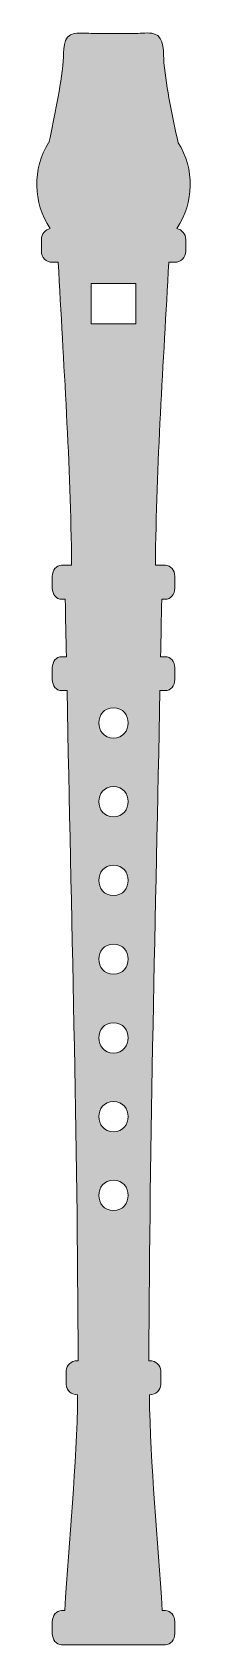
# Model space of a CAD drawing. Header units: inches. Extents: x 0 to 10, y 0 to 102.
import ezdxf

# ---------------------------------------------------------------- set-up
doc = ezdxf.new("R2010")
doc.units = ezdxf.units.IN
doc.header["$MEASUREMENT"] = 0
doc.layers.add('Layer 1', color=7, linetype='Continuous')

msp = doc.modelspace()

# ---------------------------------------------------------------- hatches: boundary and pattern name
at = {"layer": 'Layer 1', "true_color": 0x262261}
h = msp.add_hatch(color=179, dxfattribs=at)
h.dxf.hatch_style = 2
edge = h.paths.add_edge_path()
edge.add_spline(control_points=[(8.91, 94.71), (8.55, 96.38), (8.19, 98.05), (8.02, 99.74), (7.96, 100.31), (8.12, 101.38), (7.39, 101.58), (7.04, 101.67), (6.6, 101.6), (6.24, 101.6), (5.77, 101.6), (5.31, 101.6), (4.84, 101.6), (4.42, 101.6), (4, 101.6), (3.58, 101.6), (3.19, 101.6), (2.76, 101.65), (2.37, 101.59), (1.59, 101.49), (1.73, 100.43), (1.67, 99.88), (1.51, 98.14), (1.13, 96.42), (0.77, 94.71), (0.77, 94.71), (0.75, 94.71), (0.75, 94.71), (-0.28, 93.07), (-0.25, 90.91), (0.85, 89.3), (0.53, 89.23), (0.29, 88.95), (0.29, 88.61), (0.29, 88.61), (0.29, 87.87), (0.29, 87.87), (0.29, 87.48), (0.6, 87.17), (0.99, 87.17), (0.99, 87.17), (1.36, 87.17), (1.36, 87.17), (1.68, 80.8), (2.14, 74.44), (2.2, 68.07), (2.2, 68.07), (1.57, 68.07), (1.57, 68.07), (1.24, 68.07), (0.98, 67.76), (0.98, 67.37), (0.98, 67.37), (0.98, 66.62), (0.98, 66.62), (0.98, 66.24), (1.24, 65.92), (1.57, 65.92), (1.57, 65.92), (1.8, 65.92), (1.8, 65.92), (1.82, 64.72), (1.84, 63.51), (1.87, 62.3), (1.87, 62.3), (1.57, 62.3), (1.57, 62.3), (1.24, 62.3), (0.98, 61.99), (0.98, 61.61), (0.98, 61.61), (0.98, 60.86), (0.98, 60.86), (0.98, 60.47), (1.24, 60.16), (1.57, 60.16), (1.57, 60.16), (1.91, 60.16), (1.91, 60.16), (2.18, 46.08), (2.57, 32.01), (2.61, 17.91), (2.61, 17.91), (2.56, 17.91), (2.56, 17.91), (2.17, 17.91), (1.86, 17.62), (1.86, 17.27), (1.86, 17.27), (1.86, 16.41), (1.86, 16.41), (1.86, 16.05), (2.17, 15.76), (2.56, 15.76), (2.56, 15.76), (2.58, 15.76), (2.58, 15.76), (2.52, 11.22), (2.04, 6.69), (1.77, 2.15), (1.77, 2.15), (1.57, 2.15), (1.57, 2.15), (1.24, 2.15), (0.98, 1.83), (0.98, 1.45), (0.98, 1.45), (0.98, 0.7), (0.98, 0.7), (0.98, 0.31), (1.24, 0), (1.57, 0), (1.57, 0), (8.11, 0), (8.11, 0), (8.44, 0), (8.7, 0.31), (8.7, 0.7), (8.7, 0.7), (8.7, 1.45), (8.7, 1.45), (8.7, 1.83), (8.44, 2.15), (8.11, 2.15), (8.11, 2.15), (7.91, 2.15), (7.91, 2.15), (7.64, 6.69), (7.16, 11.22), (7.1, 15.76), (7.1, 15.76), (7.12, 15.76), (7.12, 15.76), (7.51, 15.76), (7.82, 16.05), (7.82, 16.41), (7.82, 16.41), (7.82, 17.27), (7.82, 17.27), (7.82, 17.62), (7.51, 17.91), (7.12, 17.91), (7.12, 17.91), (7.07, 17.91), (7.07, 17.91), (7.11, 32.01), (7.49, 46.08), (7.77, 60.16), (7.77, 60.16), (8.11, 60.16), (8.11, 60.16), (8.44, 60.16), (8.7, 60.47), (8.7, 60.86), (8.7, 60.86), (8.7, 61.61), (8.7, 61.61), (8.7, 61.99), (8.44, 62.3), (8.11, 62.3), (8.11, 62.3), (7.81, 62.3), (7.81, 62.3), (7.83, 63.51), (7.86, 64.72), (7.88, 65.92), (7.88, 65.92), (8.11, 65.92), (8.11, 65.92), (8.44, 65.92), (8.7, 66.24), (8.7, 66.62), (8.7, 66.62), (8.7, 67.37), (8.7, 67.37), (8.7, 67.76), (8.44, 68.07), (8.11, 68.07), (8.11, 68.07), (7.48, 68.07), (7.48, 68.07), (7.54, 74.44), (7.99, 80.8), (8.32, 87.17), (8.32, 87.17), (8.69, 87.17), (8.69, 87.17), (9.08, 87.17), (9.39, 87.48), (9.39, 87.87), (9.39, 87.87), (9.39, 88.61), (9.39, 88.61), (9.39, 88.95), (9.15, 89.23), (8.83, 89.3), (9.93, 90.91), (9.96, 93.07), (8.92, 94.71), (8.92, 94.71), (8.91, 94.71), (8.91, 94.71)], knot_values=[0, 0, 0, 0, 1, 1, 1, 2, 2, 2, 3, 3, 3, 4, 4, 4, 5, 5, 5, 6, 6, 6, 7, 7, 7, 8, 8, 8, 9, 9, 9, 10, 10, 10, 11, 11, 11, 12, 12, 12, 13, 13, 13, 14, 14, 14, 15, 15, 15, 16, 16, 16, 17, 17, 17, 18, 18, 18, 19, 19, 19, 20, 20, 20, 21, 21, 21, 22, 22, 22, 23, 23, 23, 24, 24, 24, 25, 25, 25, 26, 26, 26, 27, 27, 27, 28, 28, 28, 29, 29, 29, 30, 30, 30, 31, 31, 31, 32, 32, 32, 33, 33, 33, 34, 34, 34, 35, 35, 35, 36, 36, 36, 37, 37, 37, 38, 38, 38, 39, 39, 39, 40, 40, 40, 41, 41, 41, 42, 42, 42, 43, 43, 43, 44, 44, 44, 45, 45, 45, 46, 46, 46, 47, 47, 47, 48, 48, 48, 49, 49, 49, 50, 50, 50, 51, 51, 51, 52, 52, 52, 53, 53, 53, 54, 54, 54, 55, 55, 55, 56, 56, 56, 57, 57, 57, 58, 58, 58, 59, 59, 59, 60, 60, 60, 61, 61, 61, 62, 62, 62, 63, 63, 63, 64, 64, 64, 65, 65, 65, 66, 66, 66, 67, 67, 67, 67], degree=3, periodic=1)
edge = h.paths.add_edge_path()
edge.add_spline(control_points=[(4.84, 29.29), (6.07, 29.29), (6.07, 27.38), (4.84, 27.38), (3.61, 27.38), (3.61, 29.29), (4.84, 29.29)], knot_values=[0, 0, 0, 0, 1, 1, 1, 2, 2, 2, 2], degree=3, periodic=1)
edge = h.paths.add_edge_path()
edge.add_spline(control_points=[(4.84, 34.25), (6.07, 34.25), (6.07, 32.35), (4.84, 32.35), (3.61, 32.35), (3.61, 34.25), (4.84, 34.25)], knot_values=[0, 0, 0, 0, 1, 1, 1, 2, 2, 2, 2], degree=3, periodic=1)
edge = h.paths.add_edge_path()
edge.add_spline(control_points=[(4.84, 39.22), (6.07, 39.22), (6.07, 37.31), (4.84, 37.31), (3.61, 37.31), (3.61, 39.22), (4.84, 39.22)], knot_values=[0, 0, 0, 0, 1, 1, 1, 2, 2, 2, 2], degree=3, periodic=1)
edge = h.paths.add_edge_path()
edge.add_spline(control_points=[(4.84, 44.18), (6.07, 44.18), (6.07, 42.28), (4.84, 42.28), (3.61, 42.28), (3.61, 44.18), (4.84, 44.18)], knot_values=[0, 0, 0, 0, 1, 1, 1, 2, 2, 2, 2], degree=3, periodic=1)
edge = h.paths.add_edge_path()
edge.add_spline(control_points=[(4.84, 49.15), (6.07, 49.15), (6.07, 47.24), (4.84, 47.24), (3.61, 47.24), (3.61, 49.15), (4.84, 49.15)], knot_values=[0, 0, 0, 0, 1, 1, 1, 2, 2, 2, 2], degree=3, periodic=1)
edge = h.paths.add_edge_path()
edge.add_spline(control_points=[(4.84, 54.11), (6.07, 54.11), (6.07, 52.21), (4.84, 52.21), (3.61, 52.21), (3.61, 54.11), (4.84, 54.11)], knot_values=[0, 0, 0, 0, 1, 1, 1, 2, 2, 2, 2], degree=3, periodic=1)
edge = h.paths.add_edge_path()
edge.add_spline(control_points=[(4.84, 59.08), (6.07, 59.08), (6.07, 57.17), (4.84, 57.17), (3.61, 57.17), (3.61, 59.08), (4.84, 59.08)], knot_values=[0, 0, 0, 0, 1, 1, 1, 2, 2, 2, 2], degree=3, periodic=1)
h.paths.add_polyline_path([(3.43, 83.29), (3.43, 85.83), (6.25, 85.83), (6.25, 83.29)])

# ---------------------------------------------------------------- linework, layer by layer
at = {"layer": 'Layer 1', "lineweight": 0}
msp.add_lwpolyline([(3.43, 83.29), (3.43, 85.83), (6.25, 85.83), (6.25, 83.29), (3.43, 83.29)], dxfattribs=at)
for points, knots in [([(8.91, 94.71), (8.55, 96.38), (8.19, 98.05), (8.02, 99.74), (7.96, 100.31), (8.12, 101.38), (7.39, 101.58), (7.04, 101.67), (6.6, 101.6), (6.24, 101.6), (5.77, 101.6), (5.31, 101.6), (4.84, 101.6), (4.42, 101.6), (4, 101.6), (3.58, 101.6), (3.19, 101.6), (2.76, 101.65), (2.37, 101.59), (1.59, 101.49), (1.73, 100.43), (1.67, 99.88), (1.51, 98.14), (1.13, 96.42), (0.77, 94.71), (0.77, 94.71), (0.75, 94.71), (0.75, 94.71), (-0.28, 93.07), (-0.25, 90.91), (0.85, 89.3), (0.53, 89.23), (0.29, 88.95), (0.29, 88.61), (0.29, 88.61), (0.29, 87.87), (0.29, 87.87), (0.29, 87.48), (0.6, 87.17), (0.99, 87.17), (0.99, 87.17), (1.36, 87.17), (1.36, 87.17), (1.68, 80.8), (2.14, 74.44), (2.2, 68.07), (2.2, 68.07), (1.57, 68.07), (1.57, 68.07), (1.24, 68.07), (0.98, 67.76), (0.98, 67.37), (0.98, 67.37), (0.98, 66.62), (0.98, 66.62), (0.98, 66.24), (1.24, 65.92), (1.57, 65.92), (1.57, 65.92), (1.8, 65.92), (1.8, 65.92), (1.82, 64.72), (1.84, 63.51), (1.87, 62.3), (1.87, 62.3), (1.57, 62.3), (1.57, 62.3), (1.24, 62.3), (0.98, 61.99), (0.98, 61.61), (0.98, 61.61), (0.98, 60.86), (0.98, 60.86), (0.98, 60.47), (1.24, 60.16), (1.57, 60.16), (1.57, 60.16), (1.91, 60.16), (1.91, 60.16), (2.18, 46.08), (2.57, 32.01), (2.61, 17.91), (2.61, 17.91), (2.56, 17.91), (2.56, 17.91), (2.17, 17.91), (1.86, 17.62), (1.86, 17.27), (1.86, 17.27), (1.86, 16.41), (1.86, 16.41), (1.86, 16.05), (2.17, 15.76), (2.56, 15.76), (2.56, 15.76), (2.58, 15.76), (2.58, 15.76), (2.52, 11.22), (2.04, 6.69), (1.77, 2.15), (1.77, 2.15), (1.57, 2.15), (1.57, 2.15), (1.24, 2.15), (0.98, 1.83), (0.98, 1.45), (0.98, 1.45), (0.98, 0.7), (0.98, 0.7), (0.98, 0.31), (1.24, 0), (1.57, 0), (1.57, 0), (8.11, 0), (8.11, 0), (8.44, 0), (8.7, 0.31), (8.7, 0.7), (8.7, 0.7), (8.7, 1.45), (8.7, 1.45), (8.7, 1.83), (8.44, 2.15), (8.11, 2.15), (8.11, 2.15), (7.91, 2.15), (7.91, 2.15), (7.64, 6.69), (7.16, 11.22), (7.1, 15.76), (7.1, 15.76), (7.12, 15.76), (7.12, 15.76), (7.51, 15.76), (7.82, 16.05), (7.82, 16.41), (7.82, 16.41), (7.82, 17.27), (7.82, 17.27), (7.82, 17.62), (7.51, 17.91), (7.12, 17.91), (7.12, 17.91), (7.07, 17.91), (7.07, 17.91), (7.11, 32.01), (7.49, 46.08), (7.77, 60.16), (7.77, 60.16), (8.11, 60.16), (8.11, 60.16), (8.44, 60.16), (8.7, 60.47), (8.7, 60.86), (8.7, 60.86), (8.7, 61.61), (8.7, 61.61), (8.7, 61.99), (8.44, 62.3), (8.11, 62.3), (8.11, 62.3), (7.81, 62.3), (7.81, 62.3), (7.83, 63.51), (7.86, 64.72), (7.88, 65.92), (7.88, 65.92), (8.11, 65.92), (8.11, 65.92), (8.44, 65.92), (8.7, 66.24), (8.7, 66.62), (8.7, 66.62), (8.7, 67.37), (8.7, 67.37), (8.7, 67.76), (8.44, 68.07), (8.11, 68.07), (8.11, 68.07), (7.48, 68.07), (7.48, 68.07), (7.54, 74.44), (7.99, 80.8), (8.32, 87.17), (8.32, 87.17), (8.69, 87.17), (8.69, 87.17), (9.08, 87.17), (9.39, 87.48), (9.39, 87.87), (9.39, 87.87), (9.39, 88.61), (9.39, 88.61), (9.39, 88.95), (9.15, 89.23), (8.83, 89.3), (9.93, 90.91), (9.96, 93.07), (8.92, 94.71), (8.92, 94.71), (8.91, 94.71), (8.91, 94.71)], [0, 0, 0, 0, 1, 1, 1, 2, 2, 2, 3, 3, 3, 4, 4, 4, 5, 5, 5, 6, 6, 6, 7, 7, 7, 8, 8, 8, 9, 9, 9, 10, 10, 10, 11, 11, 11, 12, 12, 12, 13, 13, 13, 14, 14, 14, 15, 15, 15, 16, 16, 16, 17, 17, 17, 18, 18, 18, 19, 19, 19, 20, 20, 20, 21, 21, 21, 22, 22, 22, 23, 23, 23, 24, 24, 24, 25, 25, 25, 26, 26, 26, 27, 27, 27, 28, 28, 28, 29, 29, 29, 30, 30, 30, 31, 31, 31, 32, 32, 32, 33, 33, 33, 34, 34, 34, 35, 35, 35, 36, 36, 36, 37, 37, 37, 38, 38, 38, 39, 39, 39, 40, 40, 40, 41, 41, 41, 42, 42, 42, 43, 43, 43, 44, 44, 44, 45, 45, 45, 46, 46, 46, 47, 47, 47, 48, 48, 48, 49, 49, 49, 50, 50, 50, 51, 51, 51, 52, 52, 52, 53, 53, 53, 54, 54, 54, 55, 55, 55, 56, 56, 56, 57, 57, 57, 58, 58, 58, 59, 59, 59, 60, 60, 60, 61, 61, 61, 62, 62, 62, 63, 63, 63, 64, 64, 64, 65, 65, 65, 66, 66, 66, 67, 67, 67, 67]), ([(4.84, 59.08), (6.07, 59.08), (6.07, 57.17), (4.84, 57.17), (3.61, 57.17), (3.61, 59.08), (4.84, 59.08)], [0, 0, 0, 0, 1, 1, 1, 2, 2, 2, 2]), ([(4.84, 54.11), (6.07, 54.11), (6.07, 52.21), (4.84, 52.21), (3.61, 52.21), (3.61, 54.11), (4.84, 54.11)], [0, 0, 0, 0, 1, 1, 1, 2, 2, 2, 2]), ([(4.84, 49.15), (6.07, 49.15), (6.07, 47.24), (4.84, 47.24), (3.61, 47.24), (3.61, 49.15), (4.84, 49.15)], [0, 0, 0, 0, 1, 1, 1, 2, 2, 2, 2]), ([(4.84, 44.18), (6.07, 44.18), (6.07, 42.28), (4.84, 42.28), (3.61, 42.28), (3.61, 44.18), (4.84, 44.18)], [0, 0, 0, 0, 1, 1, 1, 2, 2, 2, 2]), ([(4.84, 39.22), (6.07, 39.22), (6.07, 37.31), (4.84, 37.31), (3.61, 37.31), (3.61, 39.22), (4.84, 39.22)], [0, 0, 0, 0, 1, 1, 1, 2, 2, 2, 2]), ([(4.84, 34.25), (6.07, 34.25), (6.07, 32.35), (4.84, 32.35), (3.61, 32.35), (3.61, 34.25), (4.84, 34.25)], [0, 0, 0, 0, 1, 1, 1, 2, 2, 2, 2]), ([(4.84, 29.29), (6.07, 29.29), (6.07, 27.38), (4.84, 27.38), (3.61, 27.38), (3.61, 29.29), (4.84, 29.29)], [0, 0, 0, 0, 1, 1, 1, 2, 2, 2, 2])]:
    msp.add_open_spline(points, degree=3, knots=knots, dxfattribs=at)

doc.saveas('drawing.dxf')
